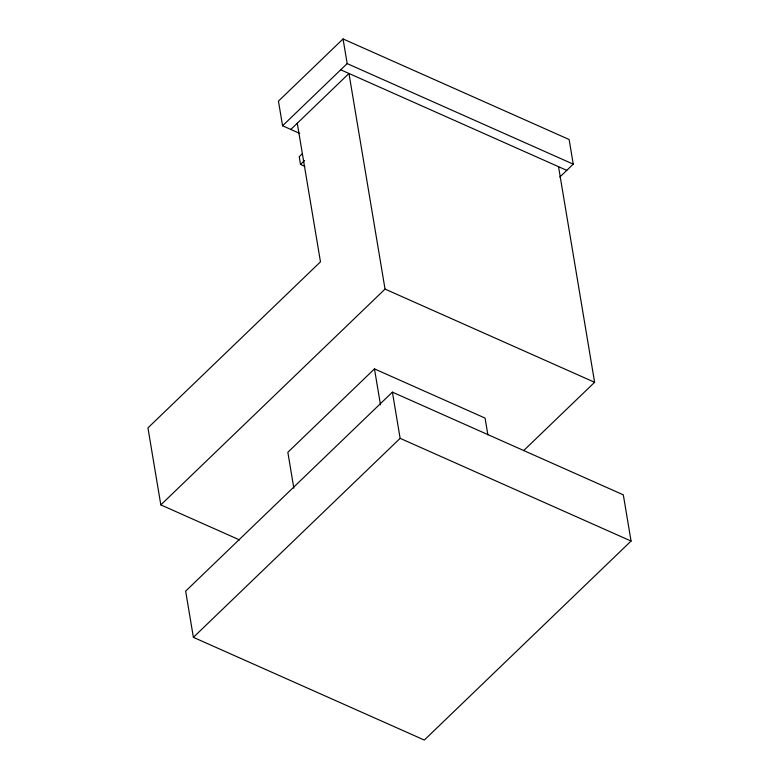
<?xml version="1.0" encoding="UTF-8"?>
<svg xmlns="http://www.w3.org/2000/svg" width="779" height="779" viewBox="0 0 779 779"><rect width="100%" height="100%" fill="white"/><g stroke="black" fill="none" stroke-linecap="round" stroke-linejoin="round"><path stroke-width="1.17" d="M559.838 177.047L573.237 164.145L569.118 139.499L343.052 38.95L278.444 101.134L282.573 125.779L299.691 133.394M282.573 125.779L347.181 63.596L343.052 38.95M290.82 129.45L348.963 73.479L385.04 289.087L160.825 504.899L239.552 539.915M302.456 153.609L299.224 156.715L300.509 164.418L304.852 166.346M300.509 164.418L304.55 160.532M487.878 434.857L485.074 418.089L374.475 368.895L287.841 452.287L293.849 488.219M392.402 392.139L185.655 591.134L193.387 637.339L424.321 740.05L631.058 541.054L623.327 494.85L392.402 392.139L400.133 438.334L193.387 637.339M523.663 450.583L594.611 382.294L558.533 166.696M347.181 63.596L573.237 164.145M340.715 69.808L566.781 170.358M385.04 289.087L594.611 382.294M400.133 438.334L631.058 541.054M374.475 368.895L380.493 404.837M297.276 123.228L320.471 261.832L147.942 427.895L160.825 504.899"/></g></svg>
